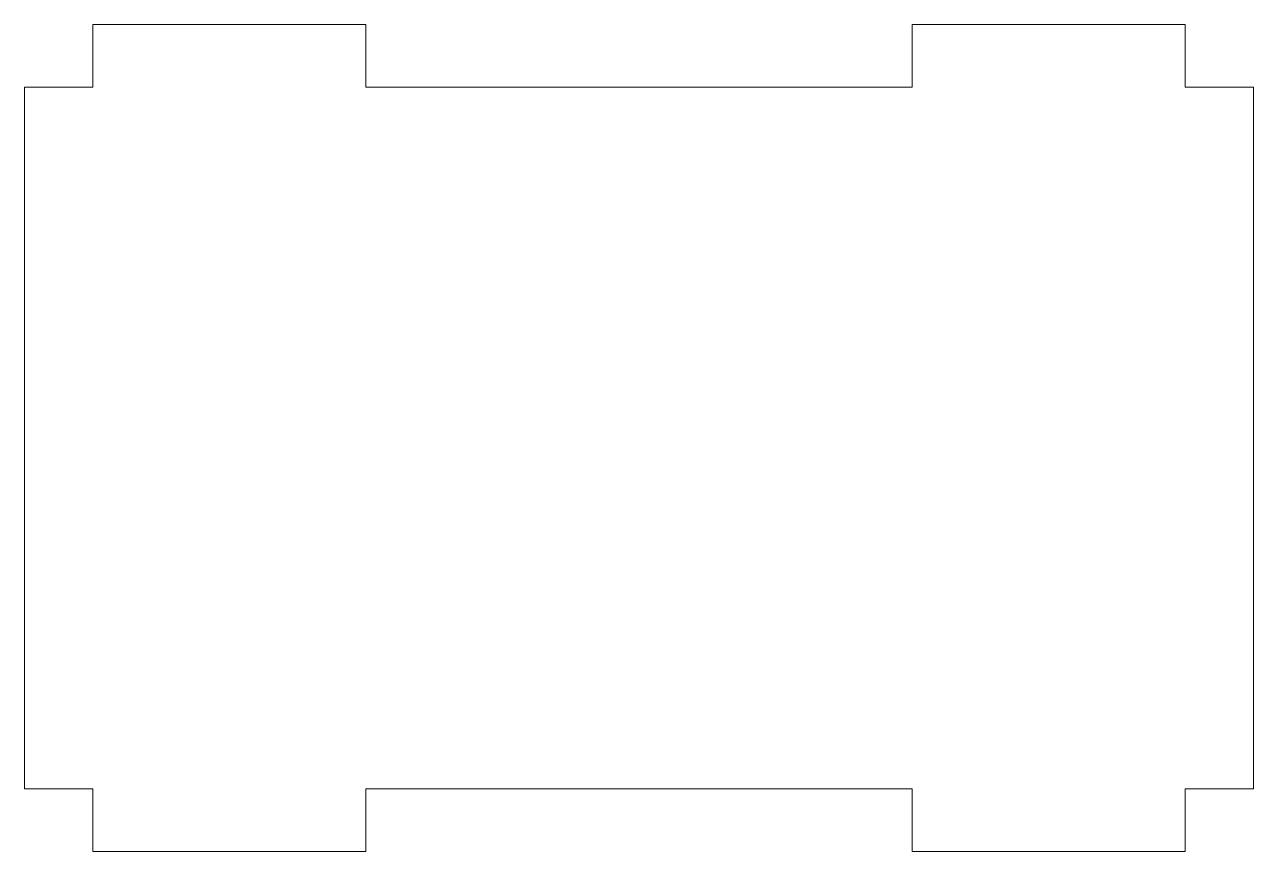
# Model space of a CAD drawing. Header units: millimetres. Extents: x 0 to 45, y 0 to 30.3.
import ezdxf

# ---------------------------------------------------------------- set-up
doc = ezdxf.new("R2010")
doc.units = ezdxf.units.MM

msp = doc.modelspace()

# ---------------------------------------------------------------- linework, layer by layer
at = {"color": 7, "linetype": 'Continuous', "lineweight": 15}
for p, q in [((12.5, 30.3), (2.5, 30.3)), ((2.5, 30.3), (2.5, 28)), ((12.5, 28), (12.5, 30.3)), ((42.5, 30.3), (32.5, 30.3)), ((32.5, 30.3), (32.5, 28)), ((42.5, 28), (42.5, 30.3)), ((2.5, 28), (0, 28)), ((0, 28), (0, 2.3)), ((32.5, 28), (12.5, 28)), ((45, 28), (42.5, 28)), ((45, 2.3), (45, 28)), ((0, 2.3), (2.5, 2.3)), ((2.5, 2.3), (2.5, 0)), ((12.5, 0), (12.5, 2.3)), ((12.5, 2.3), (32.5, 2.3)), ((32.5, 2.3), (32.5, 0)), ((42.5, 0), (42.5, 2.3)), ((42.5, 2.3), (45, 2.3)), ((2.5, 0), (12.5, 0)), ((32.5, 0), (42.5, 0))]:
    msp.add_line(p, q, dxfattribs=at)

doc.saveas('drawing.dxf')
